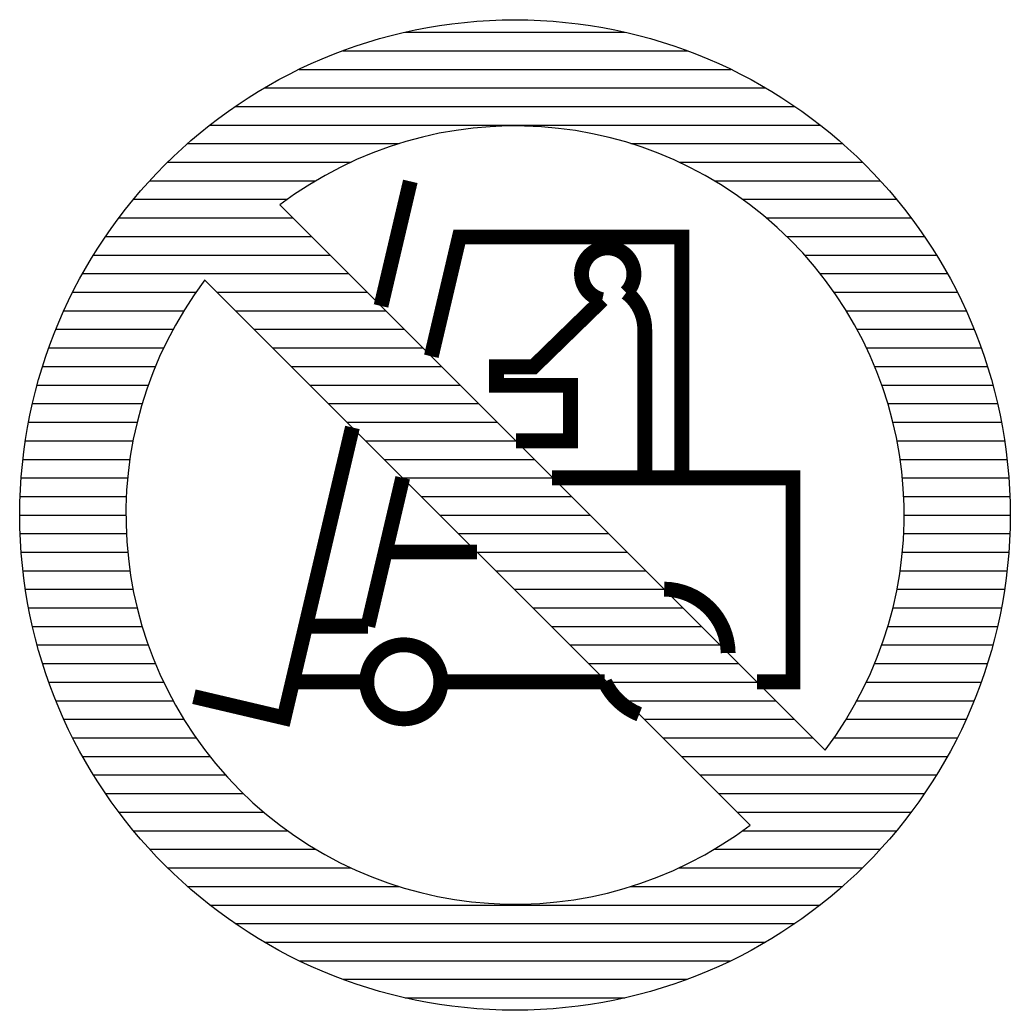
# Model space of a CAD drawing. Header units: millimetres. Extents: x -3 to 2253, y -3 to 1300.
# Drawn here: x 899.81 to 909.81, y 399.74 to 409.74 of the extents above; entities that cross this region are included whole.
import ezdxf

# ---------------------------------------------------------------- set-up
doc = ezdxf.new("R2010")
doc.units = ezdxf.units.MM
doc.layers.add('ROOD', color=1, linetype='Continuous')
doc.layers.add('VEILIG', color=7, linetype='Continuous')

# ---------------------------------------------------------------- blocks, each defined once
blk = doc.blocks.new('*X332')
at = {"color": 0}
for p, q in [((6.889, 103.875), (9.111, 103.875)), ((6.26, 103.688), (9.74, 103.688)), ((5.821, 103.5), (10.179, 103.5)), ((5.47, 103.312), (10.53, 103.312)), ((5.174, 103.125), (10.826, 103.125)), ((4.918, 102.938), (11.082, 102.938)), ((4.693, 102.75), (6.829, 102.75)), ((9.171, 102.75), (11.307, 102.75)), ((4.492, 102.562), (6.344, 102.562)), ((9.656, 102.562), (11.508, 102.562)), ((4.311, 102.375), (5.989, 102.375)), ((10.011, 102.375), (11.689, 102.375)), ((4.148, 102.188), (5.704, 102.188)), ((10.296, 102.188), (11.852, 102.188)), ((4, 102), (5.758, 102)), ((10.536, 102), (12, 102)), ((3.866, 101.812), (5.945, 101.812)), ((10.743, 101.812), (12.134, 101.812)), ((3.744, 101.625), (6.133, 101.625)), ((10.923, 101.625), (12.256, 101.625)), ((3.634, 101.438), (6.32, 101.438)), ((11.081, 101.438), (12.366, 101.438)), ((3.535, 101.25), (4.78, 101.25)), ((4.992, 101.25), (6.508, 101.25)), ((11.22, 101.25), (12.465, 101.25)), ((3.445, 101.062), (4.656, 101.062)), ((5.18, 101.062), (6.695, 101.062)), ((11.344, 101.062), (12.555, 101.062)), ((3.365, 100.875), (4.548, 100.875)), ((5.367, 100.875), (6.883, 100.875)), ((11.452, 100.875), (12.635, 100.875)), ((3.293, 100.688), (4.452, 100.688)), ((5.555, 100.688), (7.07, 100.688)), ((11.548, 100.688), (12.707, 100.688)), ((3.23, 100.5), (4.369, 100.5)), ((5.742, 100.5), (7.258, 100.5)), ((11.631, 100.5), (12.77, 100.5)), ((3.175, 100.312), (4.297, 100.312)), ((5.93, 100.312), (7.445, 100.312)), ((11.703, 100.312), (12.825, 100.312)), ((3.128, 100.125), (4.236, 100.125)), ((6.117, 100.125), (7.633, 100.125)), ((11.764, 100.125), (12.872, 100.125)), ((3.089, 99.938), (4.185, 99.938)), ((6.305, 99.938), (7.82, 99.938)), ((11.815, 99.938), (12.911, 99.938)), ((3.057, 99.75), (4.144, 99.75)), ((6.492, 99.75), (8.008, 99.75)), ((11.856, 99.75), (12.943, 99.75)), ((3.032, 99.562), (4.112, 99.562)), ((6.68, 99.562), (8.195, 99.562)), ((11.888, 99.562), (12.968, 99.562)), ((3.014, 99.375), (4.089, 99.375)), ((6.867, 99.375), (8.383, 99.375)), ((11.911, 99.375), (12.986, 99.375)), ((3.004, 99.188), (4.076, 99.188)), ((7.055, 99.188), (8.57, 99.188)), ((11.924, 99.188), (12.996, 99.188)), ((3, 99), (4.071, 99)), ((7.242, 99), (8.758, 99)), ((11.929, 99), (13, 99)), ((3.004, 98.812), (4.076, 98.812)), ((7.43, 98.812), (8.945, 98.812)), ((11.924, 98.812), (12.996, 98.812)), ((3.014, 98.625), (4.089, 98.625)), ((7.617, 98.625), (9.133, 98.625)), ((11.911, 98.625), (12.986, 98.625)), ((3.032, 98.438), (4.112, 98.438)), ((7.805, 98.438), (9.32, 98.438)), ((11.888, 98.438), (12.968, 98.438)), ((3.057, 98.25), (4.144, 98.25)), ((7.992, 98.25), (9.508, 98.25)), ((11.856, 98.25), (12.943, 98.25)), ((3.089, 98.062), (4.185, 98.062)), ((8.18, 98.062), (9.695, 98.062)), ((11.815, 98.062), (12.911, 98.062)), ((3.128, 97.875), (4.236, 97.875)), ((8.367, 97.875), (9.883, 97.875)), ((11.764, 97.875), (12.872, 97.875)), ((3.175, 97.688), (4.297, 97.688)), ((8.555, 97.688), (10.07, 97.688)), ((11.703, 97.688), (12.825, 97.688)), ((3.23, 97.5), (4.369, 97.5)), ((8.742, 97.5), (10.258, 97.5)), ((11.631, 97.5), (12.77, 97.5)), ((3.293, 97.312), (4.452, 97.312)), ((8.93, 97.312), (10.445, 97.312)), ((11.548, 97.312), (12.707, 97.312)), ((3.365, 97.125), (4.548, 97.125)), ((9.117, 97.125), (10.633, 97.125)), ((11.452, 97.125), (12.635, 97.125)), ((3.445, 96.938), (4.656, 96.938)), ((9.305, 96.938), (10.82, 96.938)), ((11.344, 96.938), (12.555, 96.938)), ((3.535, 96.75), (4.78, 96.75)), ((9.492, 96.75), (11.008, 96.75)), ((11.22, 96.75), (12.465, 96.75)), ((3.634, 96.562), (4.919, 96.562)), ((9.68, 96.562), (12.366, 96.562)), ((3.744, 96.375), (5.077, 96.375)), ((9.867, 96.375), (12.256, 96.375)), ((3.866, 96.188), (5.257, 96.188)), ((10.055, 96.188), (12.134, 96.188)), ((4, 96), (5.464, 96)), ((10.242, 96), (12, 96)), ((4.148, 95.812), (5.704, 95.812)), ((10.296, 95.812), (11.852, 95.812)), ((4.311, 95.625), (5.989, 95.625)), ((10.011, 95.625), (11.689, 95.625)), ((4.492, 95.438), (6.344, 95.438)), ((9.656, 95.438), (11.508, 95.438)), ((4.693, 95.25), (6.829, 95.25)), ((9.171, 95.25), (11.307, 95.25)), ((4.918, 95.062), (11.082, 95.062)), ((5.174, 94.875), (10.826, 94.875)), ((5.47, 94.688), (10.53, 94.688)), ((5.821, 94.5), (10.179, 94.5)), ((6.26, 94.312), (9.74, 94.312)), ((6.889, 94.125), (9.111, 94.125))]:
    blk.add_line(p, q, dxfattribs=at)
blk = doc.blocks.new('0807D')
at = {"layer": 'VEILIG'}
for p, q in [((-2.56, 2.868), (2.944, -2.636)), ((-3.318, 2.11), (2.186, -3.394)), ((0.196, 0.112), (1.123, 0.112))]:
    blk.add_line(p, q, dxfattribs=at)
for points, const_width in [([(-1.54, 1.848), (-1.244, 3.106)], 0.15), ([(-1.032, 1.34), (-0.749, 2.544), (1.497, 2.544), (1.497, 0.112)], 0.15), ([(-3.429, -2.097), (-2.519, -2.311), (-1.829, 0.621)], 0.15), ([(-1.673, -1.386), (-1.321, 0.113)], 0.15), ([(2.255, -1.947), (2.62, -1.947), (2.62, 0.112), (0.187, 0.112)], 0.15), ([(-0.57, -0.637), (-1.497, -0.637)], 0.15), ([(-2.301, -1.386), (-1.673, -1.386)], 0.15), ([(-0.936, -1.947), (0.718, -1.947)], 0.153)]:
    blk.add_lwpolyline(points, dxfattribs=dict(at, const_width=const_width))
at = {"layer": 'VEILIG', "const_width": 0.15}
for points in [[(1.123, 0.112), (1.123, 1.609, 0.23607), (0.936, 1.983, 3.95444), (0.695, 1.911), (0, 1.234), (-0.374, 1.234), (-0.374, 1.047), (0.374, 1.047), (0.374, 0.486), (-0.178, 0.486)], [(1.965, -1.657, 0.4061), (1.319, -1.011, 0.4061)], [(-0.936, -1.947, 1), (-1.684, -1.947, 1)], [(-1.684, -1.947, 1), (-0.936, -1.947, 1)], [(0.718, -1.947, 0.18922), (1.067, -2.275, 0.18922)]]:
    blk.add_lwpolyline(points, format="xyb", dxfattribs=at)
at = {"layer": 'VEILIG', "color": 7, "const_width": 0.15}
blk.add_lwpolyline([(-2.433, -1.947), (-1.684, -1.947)], dxfattribs=at)
at = {"layer": 'VEILIG'}
blk.add_circle((-0.187, -0.263), 5, dxfattribs=at)
for centre, radius, start, end in [((-0.187, -0.263), 3.929, 322.8375, 127.1625), ((-0.187, -0.263), 3.929, 142.8375, 307.1625), ((1.31, -1.666), 0.655, 201.764, 205.3769)]:
    blk.add_arc(centre, radius, start, end, dxfattribs=at)
at = {"layer": 'ROOD'}
blk.add_blockref('*X332', (-8.187, -99.263), dxfattribs=at)

msp = doc.modelspace()

# ---------------------------------------------------------------- block references
msp.add_blockref('0807D', (905, 405))

doc.saveas('drawing.dxf')
